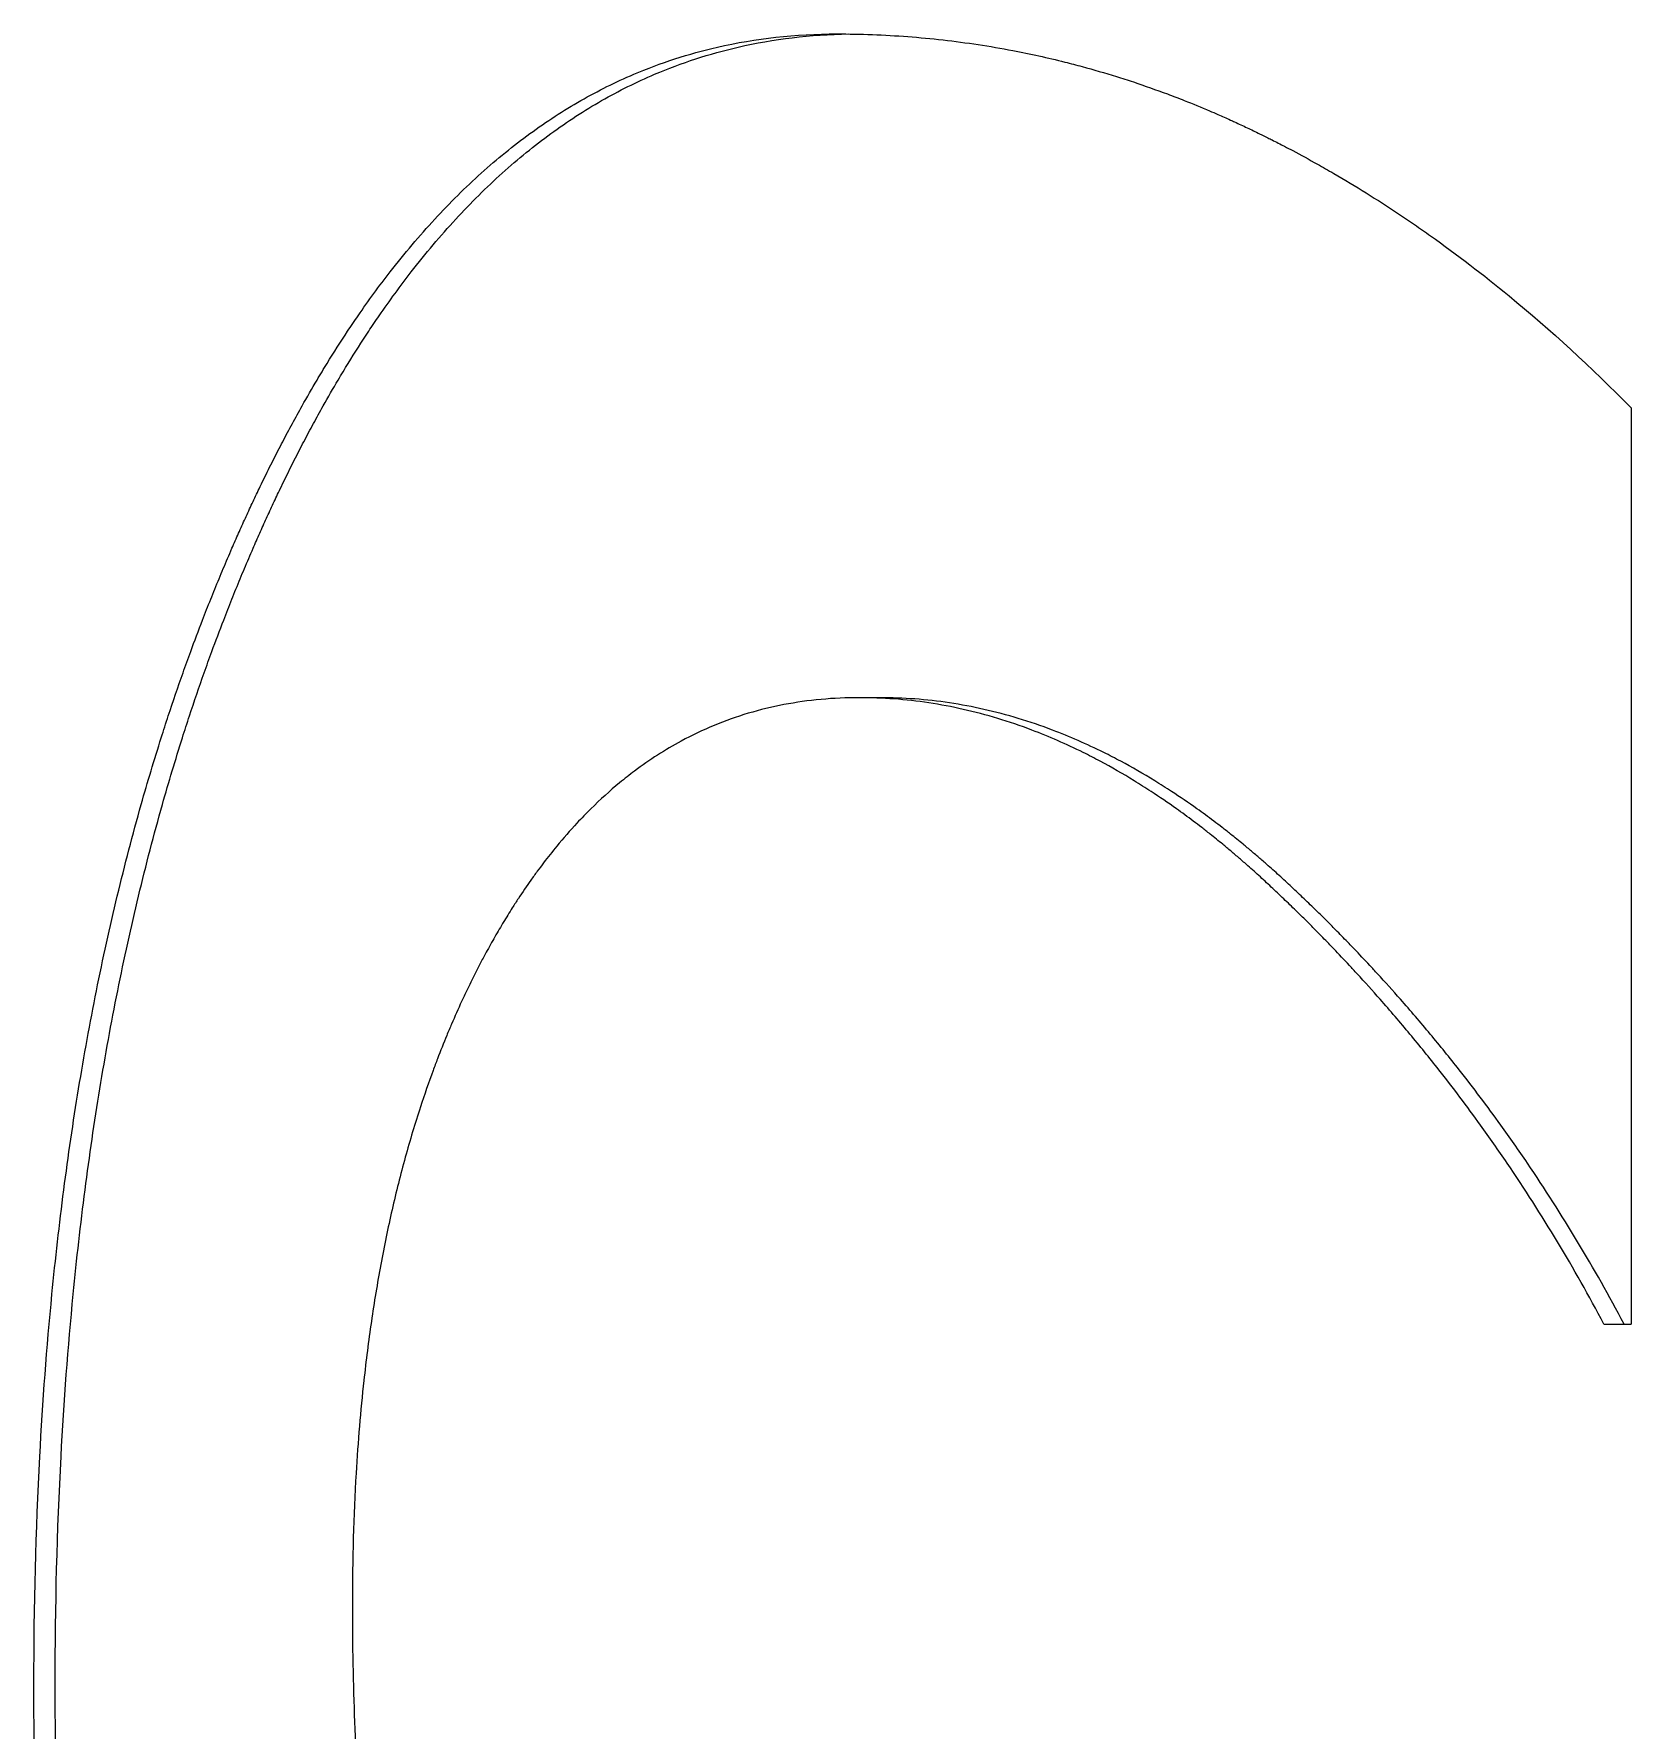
# Model space of a CAD drawing. Header units: millimetres. Extents: x 0 to 8410, y 0 to 5940.
# Drawn here: x 4986.41 to 4987.103, y 2257.993 to 2258.728 of the extents above; entities that cross this region are included whole.
import ezdxf

# ---------------------------------------------------------------- set-up
doc = ezdxf.new("R2010")
doc.units = ezdxf.units.MM
doc.header["$LTSCALE"] = 10
doc.layers.add('가시적인 것(ISO)', color=3, linetype='Continuous', lineweight=5, true_color=0x00ff00)

msp = doc.modelspace()

# ---------------------------------------------------------------- linework, layer by layer
at = {"layer": '가시적인 것(ISO)'}
for p, q in [((4987.10282, 2258.56578), (4987.10282, 2258.1687)), ((4986.77733, 2258.44017), (4986.76836, 2258.44017)), ((4987.09103, 2258.1687), (4987.10282, 2258.1687))]:
    msp.add_line(p, q, dxfattribs=at)
for points, knots in [([(4986.4105, 2258.0127), (4986.4105, 2258.04647), (4986.41135, 2258.07932), (4986.41305, 2258.11127), (4986.41433, 2258.13523), (4986.41608, 2258.15868), (4986.41832, 2258.18161), (4986.41907, 2258.18926), (4986.41987, 2258.19685), (4986.42072, 2258.20438), (4986.42243, 2258.21944), (4986.42435, 2258.23428), (4986.42649, 2258.24889), (4986.42756, 2258.25619), (4986.42869, 2258.26344), (4986.42987, 2258.27063), (4986.43223, 2258.28501), (4986.4348, 2258.29916), (4986.4376, 2258.31309), (4986.43899, 2258.32005), (4986.44045, 2258.32696), (4986.44195, 2258.33381), (4986.44497, 2258.3475), (4986.44821, 2258.36098), (4986.45167, 2258.37422), (4986.4534, 2258.38084), (4986.45518, 2258.38741), (4986.45702, 2258.39391), (4986.45979, 2258.40368), (4986.46268, 2258.41331), (4986.4657, 2258.42282), (4986.4667, 2258.42599), (4986.46772, 2258.42914), (4986.46876, 2258.43228), (4986.47082, 2258.43856), (4986.47295, 2258.44478), (4986.47513, 2258.45095), (4986.47623, 2258.45403), (4986.47733, 2258.4571), (4986.47845, 2258.46016), (4986.48013, 2258.46474), (4986.48184, 2258.46929), (4986.48359, 2258.47381), (4986.48417, 2258.47532), (4986.48476, 2258.47682), (4986.48535, 2258.47832), (4986.48653, 2258.48132), (4986.48772, 2258.4843), (4986.48893, 2258.48727), (4986.48953, 2258.48876), (4986.49014, 2258.49024), (4986.49075, 2258.49171), (4986.49197, 2258.49467), (4986.49321, 2258.49761), (4986.49446, 2258.50054), (4986.49508, 2258.502), (4986.49571, 2258.50346), (4986.49634, 2258.50492), (4986.49729, 2258.5071), (4986.49825, 2258.50928), (4986.49922, 2258.51145), (4986.50018, 2258.51362), (4986.50116, 2258.51578), (4986.50214, 2258.51793), (4986.50312, 2258.52008), (4986.50412, 2258.52223), (4986.50511, 2258.52436), (4986.50611, 2258.52649), (4986.50711, 2258.52861), (4986.50812, 2258.5307), (4986.50946, 2258.5335), (4986.51081, 2258.53627), (4986.51217, 2258.539), (4986.51285, 2258.54037), (4986.51353, 2258.54173), (4986.51422, 2258.54309), (4986.51558, 2258.54579), (4986.51696, 2258.54847), (4986.51835, 2258.55112), (4986.51904, 2258.55244), (4986.51973, 2258.55376), (4986.52043, 2258.55507), (4986.52183, 2258.55769), (4986.52323, 2258.56027), (4986.52464, 2258.56283), (4986.52535, 2258.56411), (4986.52605, 2258.56538), (4986.52676, 2258.56665), (4986.52889, 2258.57044), (4986.53104, 2258.57417), (4986.53321, 2258.57783), (4986.53466, 2258.58027), (4986.53612, 2258.58268), (4986.53758, 2258.58506), (4986.54051, 2258.58982), (4986.54348, 2258.59446), (4986.54648, 2258.59898), (4986.54798, 2258.60124), (4986.54948, 2258.60347), (4986.551, 2258.60567), (4986.55556, 2258.61228), (4986.56019, 2258.61861), (4986.56491, 2258.62468), (4986.56805, 2258.62873), (4986.57123, 2258.63266), (4986.57445, 2258.63646), (4986.58089, 2258.64408), (4986.58747, 2258.65122), (4986.5942, 2258.65788), (4986.59757, 2258.66122), (4986.60097, 2258.66443), (4986.60441, 2258.66752), (4986.61129, 2258.67371), (4986.61833, 2258.67942), (4986.62551, 2258.68466), (4986.62911, 2258.68728), (4986.63274, 2258.68978), (4986.63641, 2258.69216), (4986.64375, 2258.69692), (4986.65125, 2258.7012), (4986.6589, 2258.70501), (4986.66273, 2258.70691), (4986.66659, 2258.7087), (4986.6705, 2258.71036), (4986.68222, 2258.71536), (4986.6943, 2258.71929), (4986.70675, 2258.72214), (4986.72334, 2258.72595), (4986.7406, 2258.72786), (4986.75853, 2258.72786)], [0, 0, 0, 0, 0.166667, 0.166667, 0.166667, 0.291667, 0.291667, 0.291667, 0.333333, 0.333333, 0.333333, 0.416667, 0.416667, 0.416667, 0.458333, 0.458333, 0.458333, 0.541667, 0.541667, 0.541667, 0.583333, 0.583333, 0.583333, 0.666667, 0.666667, 0.666667, 0.708333, 0.708333, 0.708333, 0.770833, 0.770833, 0.770833, 0.791667, 0.791667, 0.791667, 0.833333, 0.833333, 0.833333, 0.854167, 0.854167, 0.854167, 0.885417, 0.885417, 0.885417, 0.895833, 0.895833, 0.895833, 0.916667, 0.916667, 0.916667, 0.927083, 0.927083, 0.927083, 0.947917, 0.947917, 0.947917, 0.958333, 0.958333, 0.958333, 0.973958, 0.973958, 0.973958, 0.989583, 0.989583, 0.989583, 1.005208, 1.005208, 1.005208, 1.020833, 1.020833, 1.020833, 1.041667, 1.041667, 1.041667, 1.052083, 1.052083, 1.052083, 1.072917, 1.072917, 1.072917, 1.083333, 1.083333, 1.083333, 1.104167, 1.104167, 1.104167, 1.114583, 1.114583, 1.114583, 1.145833, 1.145833, 1.145833, 1.166667, 1.166667, 1.166667, 1.208333, 1.208333, 1.208333, 1.229167, 1.229167, 1.229167, 1.291667, 1.291667, 1.291667, 1.333333, 1.333333, 1.333333, 1.416667, 1.416667, 1.416667, 1.458333, 1.458333, 1.458333, 1.541667, 1.541667, 1.541667, 1.583333, 1.583333, 1.583333, 1.666667, 1.666667, 1.666667, 1.708333, 1.708333, 1.708333, 1.833333, 1.833333, 1.833333, 2, 2, 2, 2]), ([(4986.41972, 2258.0127), (4986.41972, 2258.04647), (4986.42056, 2258.07932), (4986.42227, 2258.11127), (4986.42354, 2258.13523), (4986.4253, 2258.15868), (4986.42754, 2258.18161), (4986.42828, 2258.18926), (4986.42908, 2258.19685), (4986.42993, 2258.20438), (4986.43164, 2258.21944), (4986.43356, 2258.23428), (4986.4357, 2258.24889), (4986.43677, 2258.25619), (4986.4379, 2258.26344), (4986.43907, 2258.27063), (4986.44143, 2258.28501), (4986.444, 2258.29916), (4986.4468, 2258.31309), (4986.44819, 2258.32005), (4986.44964, 2258.32696), (4986.45115, 2258.33381), (4986.45416, 2258.3475), (4986.4574, 2258.36098), (4986.46086, 2258.37422), (4986.46259, 2258.38084), (4986.46437, 2258.38741), (4986.46621, 2258.39391), (4986.46897, 2258.40368), (4986.47186, 2258.41331), (4986.47488, 2258.42282), (4986.47588, 2258.42599), (4986.4769, 2258.42914), (4986.47793, 2258.43228), (4986.48, 2258.43856), (4986.48213, 2258.44478), (4986.48431, 2258.45095), (4986.4854, 2258.45403), (4986.4865, 2258.4571), (4986.48762, 2258.46016), (4986.4893, 2258.46474), (4986.49101, 2258.46929), (4986.49276, 2258.47381), (4986.49334, 2258.47532), (4986.49393, 2258.47682), (4986.49451, 2258.47832), (4986.49569, 2258.48132), (4986.49688, 2258.4843), (4986.49809, 2258.48727), (4986.49869, 2258.48876), (4986.4993, 2258.49024), (4986.49991, 2258.49171), (4986.50113, 2258.49467), (4986.50237, 2258.49761), (4986.50362, 2258.50054), (4986.50424, 2258.502), (4986.50487, 2258.50346), (4986.5055, 2258.50492), (4986.50645, 2258.5071), (4986.50741, 2258.50928), (4986.50838, 2258.51145), (4986.50934, 2258.51362), (4986.51031, 2258.51578), (4986.5113, 2258.51793), (4986.51228, 2258.52008), (4986.51327, 2258.52223), (4986.51427, 2258.52436), (4986.51526, 2258.52649), (4986.51626, 2258.52861), (4986.51727, 2258.5307), (4986.51861, 2258.5335), (4986.51996, 2258.53627), (4986.52132, 2258.539), (4986.522, 2258.54037), (4986.52268, 2258.54173), (4986.52336, 2258.54309), (4986.52473, 2258.54579), (4986.52611, 2258.54847), (4986.52749, 2258.55112), (4986.52818, 2258.55244), (4986.52888, 2258.55376), (4986.52957, 2258.55507), (4986.53097, 2258.55769), (4986.53237, 2258.56027), (4986.53378, 2258.56283), (4986.53449, 2258.56411), (4986.53519, 2258.56538), (4986.5359, 2258.56665), (4986.53803, 2258.57044), (4986.54018, 2258.57417), (4986.54235, 2258.57783), (4986.54379, 2258.58027), (4986.54525, 2258.58268), (4986.54671, 2258.58506), (4986.54964, 2258.58982), (4986.5526, 2258.59446), (4986.5556, 2258.59898), (4986.5571, 2258.60124), (4986.55861, 2258.60347), (4986.56012, 2258.60567), (4986.56468, 2258.61228), (4986.56931, 2258.61861), (4986.57402, 2258.62468), (4986.57716, 2258.62873), (4986.58034, 2258.63266), (4986.58356, 2258.63646), (4986.58999, 2258.64408), (4986.59657, 2258.65122), (4986.60329, 2258.65788), (4986.60666, 2258.66122), (4986.61006, 2258.66443), (4986.6135, 2258.66752), (4986.62037, 2258.67371), (4986.6274, 2258.67942), (4986.63458, 2258.68466), (4986.63817, 2258.68728), (4986.6418, 2258.68978), (4986.64547, 2258.69216), (4986.65281, 2258.69692), (4986.6603, 2258.7012), (4986.66795, 2258.70501), (4986.67177, 2258.70691), (4986.67564, 2258.7087), (4986.67954, 2258.71036), (4986.69125, 2258.71536), (4986.70332, 2258.71929), (4986.71576, 2258.72214), (4986.73113, 2258.72567), (4986.74706, 2258.72757), (4986.76358, 2258.72783)], [0, 0, 0, 0, 0.166667, 0.166667, 0.166667, 0.291667, 0.291667, 0.291667, 0.333333, 0.333333, 0.333333, 0.416667, 0.416667, 0.416667, 0.458333, 0.458333, 0.458333, 0.541667, 0.541667, 0.541667, 0.583333, 0.583333, 0.583333, 0.666667, 0.666667, 0.666667, 0.708333, 0.708333, 0.708333, 0.770833, 0.770833, 0.770833, 0.791667, 0.791667, 0.791667, 0.833333, 0.833333, 0.833333, 0.854167, 0.854167, 0.854167, 0.885417, 0.885417, 0.885417, 0.895833, 0.895833, 0.895833, 0.916667, 0.916667, 0.916667, 0.927083, 0.927083, 0.927083, 0.947917, 0.947917, 0.947917, 0.958333, 0.958333, 0.958333, 0.973958, 0.973958, 0.973958, 0.989583, 0.989583, 0.989583, 1.005208, 1.005208, 1.005208, 1.020833, 1.020833, 1.020833, 1.041667, 1.041667, 1.041667, 1.052083, 1.052083, 1.052083, 1.072917, 1.072917, 1.072917, 1.083333, 1.083333, 1.083333, 1.104167, 1.104167, 1.104167, 1.114583, 1.114583, 1.114583, 1.145833, 1.145833, 1.145833, 1.166667, 1.166667, 1.166667, 1.208333, 1.208333, 1.208333, 1.229167, 1.229167, 1.229167, 1.291667, 1.291667, 1.291667, 1.333333, 1.333333, 1.333333, 1.416667, 1.416667, 1.416667, 1.458333, 1.458333, 1.458333, 1.541667, 1.541667, 1.541667, 1.583333, 1.583333, 1.583333, 1.666667, 1.666667, 1.666667, 1.708333, 1.708333, 1.708333, 1.833333, 1.833333, 1.833333, 1.98777, 1.98777, 1.98777, 1.98777]), ([(4986.75853, 2258.72786), (4986.76884, 2258.72786), (4986.7791, 2258.72747), (4986.7893, 2258.7267), (4986.79951, 2258.72593), (4986.80967, 2258.72478), (4986.81977, 2258.72324), (4986.82482, 2258.72247), (4986.82985, 2258.72161), (4986.83488, 2258.72065), (4986.84241, 2258.7192), (4986.84992, 2258.71755), (4986.85739, 2258.71567), (4986.85988, 2258.71505), (4986.86236, 2258.7144), (4986.86485, 2258.71372), (4986.86981, 2258.71238), (4986.87476, 2258.71094), (4986.8797, 2258.7094), (4986.88217, 2258.70863), (4986.88463, 2258.70784), (4986.88709, 2258.70702), (4986.89202, 2258.70538), (4986.89692, 2258.70365), (4986.90181, 2258.70183), (4986.90426, 2258.70091), (4986.9067, 2258.69998), (4986.90914, 2258.69902), (4986.91279, 2258.69757), (4986.91644, 2258.69608), (4986.92008, 2258.69453), (4986.92129, 2258.69401), (4986.9225, 2258.69349), (4986.92372, 2258.69296), (4986.92553, 2258.69217), (4986.92735, 2258.69136), (4986.92916, 2258.69054), (4986.92976, 2258.69027), (4986.93037, 2258.68999), (4986.93097, 2258.68971), (4986.93187, 2258.6893), (4986.93278, 2258.68888), (4986.93368, 2258.68846), (4986.93459, 2258.68804), (4986.93549, 2258.68761), (4986.93639, 2258.68719), (4986.9373, 2258.68676), (4986.9382, 2258.68633), (4986.9391, 2258.68589), (4986.94, 2258.68546), (4986.9409, 2258.68502), (4986.9418, 2258.68458), (4986.943, 2258.68399), (4986.9442, 2258.6834), (4986.9454, 2258.6828), (4986.946, 2258.6825), (4986.9466, 2258.6822), (4986.9472, 2258.6819), (4986.94899, 2258.68099), (4986.95079, 2258.68007), (4986.95258, 2258.67914), (4986.95377, 2258.67852), (4986.95496, 2258.6779), (4986.95615, 2258.67727), (4986.95973, 2258.67537), (4986.96329, 2258.67343), (4986.96684, 2258.67144), (4986.96921, 2258.67011), (4986.97157, 2258.66876), (4986.97393, 2258.66739), (4986.97865, 2258.66465), (4986.98334, 2258.66182), (4986.98802, 2258.65891), (4986.99036, 2258.65745), (4986.99269, 2258.65597), (4986.99502, 2258.65447), (4986.99968, 2258.65147), (4987.00432, 2258.64838), (4987.00894, 2258.64521), (4987.01124, 2258.64362), (4987.01355, 2258.64201), (4987.01585, 2258.64038), (4987.02734, 2258.63223), (4987.0387, 2258.62353), (4987.04994, 2258.61429), (4987.06791, 2258.59951), (4987.08554, 2258.58334), (4987.10282, 2258.56578)], [0, 0, 0, 0, 0.166667, 0.166667, 0.166667, 0.333333, 0.333333, 0.333333, 0.416667, 0.416667, 0.416667, 0.541667, 0.541667, 0.541667, 0.583333, 0.583333, 0.583333, 0.666667, 0.666667, 0.666667, 0.708333, 0.708333, 0.708333, 0.791667, 0.791667, 0.791667, 0.833333, 0.833333, 0.833333, 0.895833, 0.895833, 0.895833, 0.916667, 0.916667, 0.916667, 0.947917, 0.947917, 0.947917, 0.958333, 0.958333, 0.958333, 0.973958, 0.973958, 0.973958, 0.989583, 0.989583, 0.989583, 1.005208, 1.005208, 1.005208, 1.020833, 1.020833, 1.020833, 1.041667, 1.041667, 1.041667, 1.052083, 1.052083, 1.052083, 1.083333, 1.083333, 1.083333, 1.104167, 1.104167, 1.104167, 1.166667, 1.166667, 1.166667, 1.208333, 1.208333, 1.208333, 1.291667, 1.291667, 1.291667, 1.333333, 1.333333, 1.333333, 1.416667, 1.416667, 1.416667, 1.458333, 1.458333, 1.458333, 1.666667, 1.666667, 1.666667, 2, 2, 2, 2]), ([(4986.76836, 2258.44017), (4986.75703, 2258.44017), (4986.74612, 2258.43917), (4986.73561, 2258.43716), (4986.72511, 2258.43516), (4986.71502, 2258.43215), (4986.70533, 2258.42813), (4986.70049, 2258.42612), (4986.69574, 2258.42387), (4986.6911, 2258.42136), (4986.68413, 2258.41759), (4986.67738, 2258.41327), (4986.67085, 2258.40837), (4986.66867, 2258.40674), (4986.66652, 2258.40505), (4986.66439, 2258.40329), (4986.66013, 2258.39978), (4986.65597, 2258.39602), (4986.65191, 2258.392), (4986.64988, 2258.39), (4986.64787, 2258.38793), (4986.64588, 2258.38579), (4986.64291, 2258.38259), (4986.63998, 2258.37925), (4986.63711, 2258.37577), (4986.63615, 2258.37461), (4986.6352, 2258.37344), (4986.63426, 2258.37224), (4986.63237, 2258.36986), (4986.6305, 2258.36741), (4986.62865, 2258.36491), (4986.62773, 2258.36365), (4986.62682, 2258.36238), (4986.6259, 2258.36109), (4986.62408, 2258.35852), (4986.62229, 2258.35589), (4986.62051, 2258.35319), (4986.61962, 2258.35184), (4986.61874, 2258.35048), (4986.61787, 2258.3491), (4986.61655, 2258.34703), (4986.61525, 2258.34492), (4986.61397, 2258.34278), (4986.61354, 2258.34207), (4986.61311, 2258.34135), (4986.61268, 2258.34063), (4986.61204, 2258.33955), (4986.61141, 2258.33846), (4986.61077, 2258.33736), (4986.61014, 2258.33626), (4986.60951, 2258.33515), (4986.60888, 2258.33403), (4986.60826, 2258.33292), (4986.60763, 2258.33179), (4986.60701, 2258.33066), (4986.60639, 2258.32952), (4986.60578, 2258.32839), (4986.60517, 2258.32724), (4986.60436, 2258.32572), (4986.60356, 2258.32418), (4986.60276, 2258.32264), (4986.60237, 2258.32186), (4986.60197, 2258.32109), (4986.60158, 2258.32031), (4986.6004, 2258.31798), (4986.59924, 2258.31563), (4986.59811, 2258.31325), (4986.59735, 2258.31167), (4986.5966, 2258.31007), (4986.59586, 2258.30847), (4986.59438, 2258.30526), (4986.59293, 2258.30202), (4986.59153, 2258.29873), (4986.59082, 2258.29709), (4986.59012, 2258.29544), (4986.58944, 2258.29377), (4986.58806, 2258.29045), (4986.58672, 2258.28708), (4986.58542, 2258.28368), (4986.58477, 2258.28198), (4986.58413, 2258.28027), (4986.58349, 2258.27855), (4986.58159, 2258.27338), (4986.57977, 2258.26813), (4986.57802, 2258.26279), (4986.57686, 2258.25923), (4986.57573, 2258.25563), (4986.57464, 2258.25199), (4986.57245, 2258.24471), (4986.5704, 2258.23727), (4986.56849, 2258.22968), (4986.56754, 2258.22589), (4986.56662, 2258.22205), (4986.56574, 2258.21817), (4986.56396, 2258.21043), (4986.56233, 2258.20252), (4986.56084, 2258.19445), (4986.56009, 2258.19042), (4986.55937, 2258.18635), (4986.5587, 2258.18224), (4986.55734, 2258.17402), (4986.55611, 2258.16564), (4986.55503, 2258.15711), (4986.55449, 2258.15284), (4986.55398, 2258.14853), (4986.5535, 2258.14419), (4986.55208, 2258.13115), (4986.55096, 2258.11776), (4986.55015, 2258.10401), (4986.54907, 2258.08568), (4986.54852, 2258.06673), (4986.54852, 2258.04714)], [0, 0, 0, 0, 0.166667, 0.166667, 0.166667, 0.333333, 0.333333, 0.333333, 0.416667, 0.416667, 0.416667, 0.541667, 0.541667, 0.541667, 0.583333, 0.583333, 0.583333, 0.666667, 0.666667, 0.666667, 0.708333, 0.708333, 0.708333, 0.770833, 0.770833, 0.770833, 0.791667, 0.791667, 0.791667, 0.833333, 0.833333, 0.833333, 0.854167, 0.854167, 0.854167, 0.895833, 0.895833, 0.895833, 0.916667, 0.916667, 0.916667, 0.947917, 0.947917, 0.947917, 0.958333, 0.958333, 0.958333, 0.973958, 0.973958, 0.973958, 0.989583, 0.989583, 0.989583, 1.005208, 1.005208, 1.005208, 1.020833, 1.020833, 1.020833, 1.041667, 1.041667, 1.041667, 1.052083, 1.052083, 1.052083, 1.083333, 1.083333, 1.083333, 1.104167, 1.104167, 1.104167, 1.145833, 1.145833, 1.145833, 1.166667, 1.166667, 1.166667, 1.208333, 1.208333, 1.208333, 1.229167, 1.229167, 1.229167, 1.291667, 1.291667, 1.291667, 1.333333, 1.333333, 1.333333, 1.416667, 1.416667, 1.416667, 1.458333, 1.458333, 1.458333, 1.541667, 1.541667, 1.541667, 1.583333, 1.583333, 1.583333, 1.666667, 1.666667, 1.666667, 1.708333, 1.708333, 1.708333, 1.833333, 1.833333, 1.833333, 2, 2, 2, 2]), ([(4987.09103, 2258.1687), (4987.0846, 2258.18086), (4987.07788, 2258.19275), (4987.07089, 2258.20438), (4987.06389, 2258.21601), (4987.05662, 2258.22738), (4987.04907, 2258.23848), (4987.0453, 2258.24403), (4987.04146, 2258.24952), (4987.03755, 2258.25494), (4987.03169, 2258.26307), (4987.02567, 2258.27106), (4987.0195, 2258.27889), (4987.01745, 2258.28151), (4987.01537, 2258.2841), (4987.01328, 2258.28668), (4987.00911, 2258.29184), (4987.00486, 2258.29693), (4987.00055, 2258.30196), (4986.9984, 2258.30447), (4986.99623, 2258.30697), (4986.99404, 2258.30945), (4986.99076, 2258.31317), (4986.98744, 2258.31686), (4986.98408, 2258.32051), (4986.98297, 2258.32172), (4986.98184, 2258.32293), (4986.98072, 2258.32414), (4986.97847, 2258.32656), (4986.9762, 2258.32895), (4986.97391, 2258.33134), (4986.97277, 2258.33253), (4986.97162, 2258.33372), (4986.97047, 2258.3349), (4986.96875, 2258.33667), (4986.96701, 2258.33844), (4986.96527, 2258.34019), (4986.96469, 2258.34078), (4986.96411, 2258.34136), (4986.96352, 2258.34195), (4986.96236, 2258.34311), (4986.96119, 2258.34428), (4986.96001, 2258.34543), (4986.95943, 2258.34601), (4986.95884, 2258.34659), (4986.95825, 2258.34717), (4986.95737, 2258.34803), (4986.95648, 2258.3489), (4986.95559, 2258.34976), (4986.9547, 2258.35062), (4986.95381, 2258.35148), (4986.95292, 2258.35233), (4986.95203, 2258.35319), (4986.95114, 2258.35405), (4986.95024, 2258.3549), (4986.94934, 2258.35575), (4986.94844, 2258.3566), (4986.94754, 2258.35745), (4986.94664, 2258.35829), (4986.94574, 2258.35914), (4986.94483, 2258.35998), (4986.94393, 2258.36082), (4986.94302, 2258.36165), (4986.94212, 2258.36248), (4986.94121, 2258.36331), (4986.94031, 2258.36413), (4986.9394, 2258.36494), (4986.9385, 2258.36575), (4986.93759, 2258.36656), (4986.93668, 2258.36736), (4986.93548, 2258.36843), (4986.93427, 2258.36948), (4986.93306, 2258.37052), (4986.93245, 2258.37105), (4986.93185, 2258.37156), (4986.93124, 2258.37208), (4986.93003, 2258.37311), (4986.92882, 2258.37413), (4986.92761, 2258.37514), (4986.927, 2258.37564), (4986.9264, 2258.37615), (4986.92579, 2258.37664), (4986.92397, 2258.37814), (4986.92216, 2258.37961), (4986.92033, 2258.38105), (4986.91912, 2258.38201), (4986.91791, 2258.38296), (4986.91669, 2258.3839), (4986.91426, 2258.38577), (4986.91183, 2258.3876), (4986.90939, 2258.38939), (4986.90818, 2258.39028), (4986.90696, 2258.39116), (4986.90574, 2258.39202), (4986.90209, 2258.39463), (4986.89843, 2258.39712), (4986.89476, 2258.39952), (4986.89232, 2258.40111), (4986.88987, 2258.40266), (4986.88742, 2258.40416), (4986.88253, 2258.40716), (4986.87762, 2258.40997), (4986.87271, 2258.4126), (4986.87025, 2258.41391), (4986.86779, 2258.41518), (4986.86533, 2258.4164), (4986.85795, 2258.42006), (4986.85055, 2258.42329), (4986.84313, 2258.42611), (4986.83818, 2258.42798), (4986.83322, 2258.42967), (4986.82826, 2258.43117), (4986.81834, 2258.43417), (4986.80838, 2258.43642), (4986.7984, 2258.43792), (4986.78841, 2258.43942), (4986.7784, 2258.44017), (4986.76836, 2258.44017)], [0, 0, 0, 0, 0.166667, 0.166667, 0.166667, 0.333333, 0.333333, 0.333333, 0.416667, 0.416667, 0.416667, 0.541667, 0.541667, 0.541667, 0.583333, 0.583333, 0.583333, 0.666667, 0.666667, 0.666667, 0.708333, 0.708333, 0.708333, 0.770833, 0.770833, 0.770833, 0.791667, 0.791667, 0.791667, 0.833333, 0.833333, 0.833333, 0.854167, 0.854167, 0.854167, 0.885417, 0.885417, 0.885417, 0.895833, 0.895833, 0.895833, 0.916667, 0.916667, 0.916667, 0.927083, 0.927083, 0.927083, 0.942708, 0.942708, 0.942708, 0.958333, 0.958333, 0.958333, 0.973958, 0.973958, 0.973958, 0.989583, 0.989583, 0.989583, 1.005208, 1.005208, 1.005208, 1.020833, 1.020833, 1.020833, 1.036458, 1.036458, 1.036458, 1.052083, 1.052083, 1.052083, 1.072917, 1.072917, 1.072917, 1.083333, 1.083333, 1.083333, 1.104167, 1.104167, 1.104167, 1.114583, 1.114583, 1.114583, 1.145833, 1.145833, 1.145833, 1.166667, 1.166667, 1.166667, 1.208333, 1.208333, 1.208333, 1.229167, 1.229167, 1.229167, 1.291667, 1.291667, 1.291667, 1.333333, 1.333333, 1.333333, 1.416667, 1.416667, 1.416667, 1.458333, 1.458333, 1.458333, 1.583333, 1.583333, 1.583333, 1.666667, 1.666667, 1.666667, 1.833333, 1.833333, 1.833333, 2, 2, 2, 2]), ([(4987.09978, 2258.1687), (4987.09335, 2258.18086), (4987.08664, 2258.19275), (4987.07965, 2258.20438), (4987.07266, 2258.21601), (4987.06539, 2258.22738), (4987.05785, 2258.23848), (4987.05408, 2258.24403), (4987.05024, 2258.24952), (4987.04634, 2258.25494), (4987.04048, 2258.26307), (4987.03446, 2258.27106), (4987.0283, 2258.27889), (4987.02625, 2258.28151), (4987.02418, 2258.2841), (4987.02209, 2258.28668), (4987.01791, 2258.29184), (4987.01367, 2258.29693), (4987.00936, 2258.30196), (4987.00721, 2258.30447), (4987.00504, 2258.30697), (4987.00285, 2258.30945), (4986.99958, 2258.31317), (4986.99626, 2258.31686), (4986.99291, 2258.32051), (4986.99179, 2258.32172), (4986.99067, 2258.32293), (4986.98954, 2258.32414), (4986.98729, 2258.32656), (4986.98503, 2258.32895), (4986.98274, 2258.33134), (4986.9816, 2258.33253), (4986.98046, 2258.33372), (4986.97931, 2258.3349), (4986.97758, 2258.33667), (4986.97585, 2258.33844), (4986.97411, 2258.34019), (4986.97353, 2258.34078), (4986.97294, 2258.34136), (4986.97236, 2258.34195), (4986.9712, 2258.34311), (4986.97003, 2258.34428), (4986.96885, 2258.34543), (4986.96827, 2258.34601), (4986.96768, 2258.34659), (4986.96709, 2258.34717), (4986.96621, 2258.34803), (4986.96532, 2258.3489), (4986.96444, 2258.34976), (4986.96355, 2258.35062), (4986.96266, 2258.35148), (4986.96177, 2258.35233), (4986.96088, 2258.35319), (4986.95998, 2258.35405), (4986.95909, 2258.3549), (4986.95819, 2258.35575), (4986.95729, 2258.3566), (4986.95639, 2258.35745), (4986.95549, 2258.35829), (4986.95459, 2258.35914), (4986.95368, 2258.35998), (4986.95278, 2258.36082), (4986.95188, 2258.36165), (4986.95097, 2258.36248), (4986.95007, 2258.36331), (4986.94916, 2258.36413), (4986.94826, 2258.36494), (4986.94735, 2258.36575), (4986.94645, 2258.36656), (4986.94554, 2258.36736), (4986.94433, 2258.36843), (4986.94313, 2258.36948), (4986.94192, 2258.37052), (4986.94131, 2258.37105), (4986.94071, 2258.37156), (4986.9401, 2258.37208), (4986.93889, 2258.37311), (4986.93768, 2258.37413), (4986.93647, 2258.37514), (4986.93587, 2258.37564), (4986.93526, 2258.37615), (4986.93466, 2258.37664), (4986.93284, 2258.37814), (4986.93102, 2258.37961), (4986.9292, 2258.38105), (4986.92799, 2258.38201), (4986.92678, 2258.38296), (4986.92556, 2258.3839), (4986.92313, 2258.38577), (4986.9207, 2258.3876), (4986.91827, 2258.38939), (4986.91705, 2258.39028), (4986.91584, 2258.39116), (4986.91462, 2258.39202), (4986.91097, 2258.39463), (4986.90731, 2258.39712), (4986.90364, 2258.39952), (4986.9012, 2258.40111), (4986.89876, 2258.40266), (4986.89631, 2258.40416), (4986.89142, 2258.40716), (4986.88652, 2258.40997), (4986.88161, 2258.4126), (4986.87915, 2258.41391), (4986.8767, 2258.41518), (4986.87424, 2258.4164), (4986.86686, 2258.42006), (4986.85946, 2258.42329), (4986.85205, 2258.42611), (4986.8471, 2258.42798), (4986.84215, 2258.42967), (4986.83719, 2258.43117), (4986.82728, 2258.43417), (4986.81733, 2258.43642), (4986.80735, 2258.43792), (4986.79737, 2258.43942), (4986.78736, 2258.44017), (4986.77733, 2258.44017)], [0, 0, 0, 0, 0.166667, 0.166667, 0.166667, 0.333333, 0.333333, 0.333333, 0.416667, 0.416667, 0.416667, 0.541667, 0.541667, 0.541667, 0.583333, 0.583333, 0.583333, 0.666667, 0.666667, 0.666667, 0.708333, 0.708333, 0.708333, 0.770833, 0.770833, 0.770833, 0.791667, 0.791667, 0.791667, 0.833333, 0.833333, 0.833333, 0.854167, 0.854167, 0.854167, 0.885417, 0.885417, 0.885417, 0.895833, 0.895833, 0.895833, 0.916667, 0.916667, 0.916667, 0.927083, 0.927083, 0.927083, 0.942708, 0.942708, 0.942708, 0.958333, 0.958333, 0.958333, 0.973958, 0.973958, 0.973958, 0.989583, 0.989583, 0.989583, 1.005208, 1.005208, 1.005208, 1.020833, 1.020833, 1.020833, 1.036458, 1.036458, 1.036458, 1.052083, 1.052083, 1.052083, 1.072917, 1.072917, 1.072917, 1.083333, 1.083333, 1.083333, 1.104167, 1.104167, 1.104167, 1.114583, 1.114583, 1.114583, 1.145833, 1.145833, 1.145833, 1.166667, 1.166667, 1.166667, 1.208333, 1.208333, 1.208333, 1.229167, 1.229167, 1.229167, 1.291667, 1.291667, 1.291667, 1.333333, 1.333333, 1.333333, 1.416667, 1.416667, 1.416667, 1.458333, 1.458333, 1.458333, 1.583333, 1.583333, 1.583333, 1.666667, 1.666667, 1.666667, 1.833333, 1.833333, 1.833333, 2, 2, 2, 2]), ([(4986.54852, 2258.04714), (4986.54852, 2258.02959), (4986.54884, 2258.01262), (4986.54948, 2257.99624), (4986.55012, 2257.97987), (4986.55108, 2257.96408), (4986.55235, 2257.94889), (4986.55299, 2257.94129), (4986.55371, 2257.93384), (4986.55451, 2257.92654), (4986.5557, 2257.91558), (4986.55708, 2257.90496), (4986.55864, 2257.89468), (4986.55916, 2257.89125), (4986.5597, 2257.88785), (4986.56026, 2257.8845), (4986.56138, 2257.87779), (4986.56258, 2257.87123), (4986.56387, 2257.86481), (4986.56451, 2257.8616), (4986.56517, 2257.85843), (4986.56585, 2257.8553), (4986.56687, 2257.8506), (4986.56794, 2257.84598), (4986.56905, 2257.84144), (4986.56943, 2257.83993), (4986.5698, 2257.83843), (4986.57018, 2257.83694), (4986.57095, 2257.83395), (4986.57173, 2257.831), (4986.57253, 2257.82809), (4986.57294, 2257.82663), (4986.57334, 2257.82519), (4986.57375, 2257.82375), (4986.57437, 2257.82159), (4986.575, 2257.81946), (4986.57564, 2257.81734), (4986.57586, 2257.81664), (4986.57607, 2257.81593), (4986.57629, 2257.81523), (4986.57672, 2257.81383), (4986.57716, 2257.81244), (4986.5776, 2257.81106), (4986.57782, 2257.81037), (4986.57805, 2257.80968), (4986.57827, 2257.80899), (4986.57861, 2257.80796), (4986.57895, 2257.80694), (4986.57929, 2257.80592), (4986.57963, 2257.8049), (4986.57997, 2257.80389), (4986.58032, 2257.80288), (4986.58067, 2257.80187), (4986.58102, 2257.80086), (4986.58137, 2257.79986), (4986.58173, 2257.79887), (4986.58208, 2257.79787), (4986.58244, 2257.79688), (4986.5828, 2257.7959), (4986.58316, 2257.79491), (4986.58353, 2257.79394), (4986.58389, 2257.79296), (4986.58426, 2257.79198), (4986.58463, 2257.79101), (4986.585, 2257.79004), (4986.58537, 2257.78908), (4986.58575, 2257.78811), (4986.58612, 2257.78715), (4986.5865, 2257.7862), (4986.58688, 2257.78524), (4986.58739, 2257.78397), (4986.5879, 2257.78271), (4986.58842, 2257.78145), (4986.58868, 2257.78082), (4986.58893, 2257.7802), (4986.58919, 2257.77957), (4986.58972, 2257.77832), (4986.59024, 2257.77708), (4986.59077, 2257.77585), (4986.59104, 2257.77523), (4986.5913, 2257.77462), (4986.59157, 2257.774), (4986.59237, 2257.77217), (4986.59318, 2257.77034), (4986.59401, 2257.76854), (4986.59455, 2257.76733), (4986.59511, 2257.76614), (4986.59567, 2257.76495), (4986.59678, 2257.76257), (4986.59792, 2257.76022), (4986.59907, 2257.7579), (4986.59964, 2257.75675), (4986.60022, 2257.75559), (4986.60081, 2257.75445), (4986.60257, 2257.75102), (4986.60437, 2257.74765), (4986.60621, 2257.74436), (4986.60743, 2257.74216), (4986.60868, 2257.73999), (4986.60994, 2257.73785), (4986.61247, 2257.73357), (4986.61508, 2257.72942), (4986.61776, 2257.72538), (4986.6191, 2257.72336), (4986.62045, 2257.72137), (4986.62183, 2257.71941), (4986.62597, 2257.71353), (4986.63027, 2257.70793), (4986.63475, 2257.70259), (4986.63773, 2257.69903), (4986.64079, 2257.69559), (4986.64393, 2257.69227), (4986.65021, 2257.68563), (4986.6568, 2257.67947), (4986.66371, 2257.67378), (4986.67062, 2257.6681), (4986.67784, 2257.66289), (4986.68539, 2257.65816)], [0, 0, 0, 0, 0.166667, 0.166667, 0.166667, 0.333333, 0.333333, 0.333333, 0.416667, 0.416667, 0.416667, 0.541667, 0.541667, 0.541667, 0.583333, 0.583333, 0.583333, 0.666667, 0.666667, 0.666667, 0.708333, 0.708333, 0.708333, 0.770833, 0.770833, 0.770833, 0.791667, 0.791667, 0.791667, 0.833333, 0.833333, 0.833333, 0.854167, 0.854167, 0.854167, 0.885417, 0.885417, 0.885417, 0.895833, 0.895833, 0.895833, 0.916667, 0.916667, 0.916667, 0.927083, 0.927083, 0.927083, 0.942708, 0.942708, 0.942708, 0.958333, 0.958333, 0.958333, 0.973958, 0.973958, 0.973958, 0.989583, 0.989583, 0.989583, 1.005208, 1.005208, 1.005208, 1.020833, 1.020833, 1.020833, 1.036458, 1.036458, 1.036458, 1.052083, 1.052083, 1.052083, 1.072917, 1.072917, 1.072917, 1.083333, 1.083333, 1.083333, 1.104167, 1.104167, 1.104167, 1.114583, 1.114583, 1.114583, 1.145833, 1.145833, 1.145833, 1.166667, 1.166667, 1.166667, 1.208333, 1.208333, 1.208333, 1.229167, 1.229167, 1.229167, 1.291667, 1.291667, 1.291667, 1.333333, 1.333333, 1.333333, 1.416667, 1.416667, 1.416667, 1.458333, 1.458333, 1.458333, 1.583333, 1.583333, 1.583333, 1.666667, 1.666667, 1.666667, 1.833333, 1.833333, 1.833333, 2, 2, 2, 2]), ([(4986.47413, 2257.56092), (4986.47072, 2257.57015), (4986.46746, 2257.57964), (4986.46432, 2257.5894), (4986.46118, 2257.59915), (4986.45818, 2257.60917), (4986.45531, 2257.61945), (4986.45387, 2257.62459), (4986.45247, 2257.62979), (4986.4511, 2257.63506), (4986.44904, 2257.64297), (4986.44705, 2257.65102), (4986.44514, 2257.65923), (4986.44451, 2257.66196), (4986.44388, 2257.66471), (4986.44326, 2257.66748), (4986.44202, 2257.67301), (4986.44081, 2257.67861), (4986.43963, 2257.68428), (4986.43904, 2257.68711), (4986.43846, 2257.68996), (4986.43789, 2257.69282), (4986.43703, 2257.69712), (4986.43619, 2257.70146), (4986.43537, 2257.70583), (4986.43509, 2257.70729), (4986.43482, 2257.70875), (4986.43455, 2257.71021), (4986.43401, 2257.71314), (4986.43348, 2257.71609), (4986.43295, 2257.71906), (4986.43269, 2257.72054), (4986.43243, 2257.72202), (4986.43217, 2257.72351), (4986.43178, 2257.72575), (4986.4314, 2257.72799), (4986.43102, 2257.73025), (4986.4309, 2257.731), (4986.43077, 2257.73175), (4986.43064, 2257.7325), (4986.43039, 2257.73401), (4986.43015, 2257.73552), (4986.4299, 2257.73704), (4986.42978, 2257.73779), (4986.42965, 2257.73855), (4986.42953, 2257.73931), (4986.42929, 2257.74083), (4986.42904, 2257.74235), (4986.4288, 2257.74388), (4986.42868, 2257.74464), (4986.42856, 2257.74541), (4986.42844, 2257.74617), (4986.42827, 2257.74732), (4986.42809, 2257.74847), (4986.42791, 2257.74963), (4986.42773, 2257.75078), (4986.42756, 2257.75193), (4986.42739, 2257.75309), (4986.42721, 2257.75425), (4986.42704, 2257.75541), (4986.42687, 2257.75657), (4986.42669, 2257.75773), (4986.42652, 2257.7589), (4986.42635, 2257.76007), (4986.42613, 2257.76162), (4986.4259, 2257.76319), (4986.42568, 2257.76475), (4986.42557, 2257.76554), (4986.42546, 2257.76632), (4986.42535, 2257.76711), (4986.42514, 2257.76868), (4986.42492, 2257.77026), (4986.42471, 2257.77184), (4986.4246, 2257.77263), (4986.42449, 2257.77343), (4986.42439, 2257.77422), (4986.42418, 2257.77581), (4986.42397, 2257.7774), (4986.42376, 2257.779), (4986.42366, 2257.7798), (4986.42356, 2257.7806), (4986.42345, 2257.7814), (4986.42315, 2257.7838), (4986.42285, 2257.78622), (4986.42255, 2257.78864), (4986.42236, 2257.79026), (4986.42216, 2257.79188), (4986.42197, 2257.79351), (4986.42159, 2257.79676), (4986.42121, 2257.80004), (4986.42085, 2257.80333), (4986.42067, 2257.80498), (4986.42049, 2257.80663), (4986.42031, 2257.80829), (4986.41978, 2257.81326), (4986.41927, 2257.81828), (4986.41878, 2257.82334), (4986.41846, 2257.82671), (4986.41814, 2257.83011), (4986.41783, 2257.83352), (4986.41722, 2257.84035), (4986.41665, 2257.84726), (4986.41611, 2257.85424), (4986.41584, 2257.85774), (4986.41559, 2257.86125), (4986.41534, 2257.86479), (4986.4141, 2257.88245), (4986.41309, 2257.90062), (4986.41233, 2257.91928), (4986.41111, 2257.94915), (4986.4105, 2257.98029), (4986.4105, 2258.0127)], [0, 0, 0, 0, 0.166667, 0.166667, 0.166667, 0.333333, 0.333333, 0.333333, 0.416667, 0.416667, 0.416667, 0.541667, 0.541667, 0.541667, 0.583333, 0.583333, 0.583333, 0.666667, 0.666667, 0.666667, 0.708333, 0.708333, 0.708333, 0.770833, 0.770833, 0.770833, 0.791667, 0.791667, 0.791667, 0.833333, 0.833333, 0.833333, 0.854167, 0.854167, 0.854167, 0.885417, 0.885417, 0.885417, 0.895833, 0.895833, 0.895833, 0.916667, 0.916667, 0.916667, 0.927083, 0.927083, 0.927083, 0.947917, 0.947917, 0.947917, 0.958333, 0.958333, 0.958333, 0.973958, 0.973958, 0.973958, 0.989583, 0.989583, 0.989583, 1.005208, 1.005208, 1.005208, 1.020833, 1.020833, 1.020833, 1.041667, 1.041667, 1.041667, 1.052083, 1.052083, 1.052083, 1.072917, 1.072917, 1.072917, 1.083333, 1.083333, 1.083333, 1.104167, 1.104167, 1.104167, 1.114583, 1.114583, 1.114583, 1.145833, 1.145833, 1.145833, 1.166667, 1.166667, 1.166667, 1.208333, 1.208333, 1.208333, 1.229167, 1.229167, 1.229167, 1.291667, 1.291667, 1.291667, 1.333333, 1.333333, 1.333333, 1.416667, 1.416667, 1.416667, 1.458333, 1.458333, 1.458333, 1.666667, 1.666667, 1.666667, 2, 2, 2, 2]), ([(4986.4833, 2257.56092), (4986.4799, 2257.57015), (4986.47664, 2257.57964), (4986.4735, 2257.5894), (4986.47037, 2257.59915), (4986.46737, 2257.60917), (4986.46449, 2257.61945), (4986.46306, 2257.62459), (4986.46166, 2257.62979), (4986.46029, 2257.63506), (4986.45823, 2257.64297), (4986.45625, 2257.65102), (4986.45434, 2257.65923), (4986.4537, 2257.66196), (4986.45307, 2257.66471), (4986.45245, 2257.66748), (4986.45121, 2257.67301), (4986.45, 2257.67861), (4986.44883, 2257.68428), (4986.44824, 2257.68711), (4986.44766, 2257.68996), (4986.44709, 2257.69282), (4986.44623, 2257.69712), (4986.44539, 2257.70146), (4986.44457, 2257.70583), (4986.44429, 2257.70729), (4986.44402, 2257.70875), (4986.44375, 2257.71021), (4986.44321, 2257.71314), (4986.44268, 2257.71609), (4986.44215, 2257.71906), (4986.44189, 2257.72054), (4986.44163, 2257.72202), (4986.44137, 2257.72351), (4986.44099, 2257.72575), (4986.4406, 2257.72799), (4986.44023, 2257.73025), (4986.4401, 2257.731), (4986.43997, 2257.73175), (4986.43985, 2257.7325), (4986.4396, 2257.73401), (4986.43935, 2257.73552), (4986.4391, 2257.73704), (4986.43898, 2257.73779), (4986.43886, 2257.73855), (4986.43874, 2257.73931), (4986.43849, 2257.74083), (4986.43825, 2257.74235), (4986.43801, 2257.74388), (4986.43789, 2257.74464), (4986.43777, 2257.74541), (4986.43765, 2257.74617), (4986.43747, 2257.74732), (4986.43729, 2257.74847), (4986.43712, 2257.74963), (4986.43694, 2257.75078), (4986.43677, 2257.75193), (4986.43659, 2257.75309), (4986.43642, 2257.75425), (4986.43624, 2257.75541), (4986.43607, 2257.75657), (4986.4359, 2257.75773), (4986.43573, 2257.7589), (4986.43556, 2257.76007), (4986.43534, 2257.76162), (4986.43511, 2257.76319), (4986.43489, 2257.76475), (4986.43478, 2257.76554), (4986.43467, 2257.76632), (4986.43456, 2257.76711), (4986.43434, 2257.76868), (4986.43413, 2257.77026), (4986.43392, 2257.77184), (4986.43381, 2257.77263), (4986.4337, 2257.77343), (4986.4336, 2257.77422), (4986.43339, 2257.77581), (4986.43318, 2257.7774), (4986.43297, 2257.779), (4986.43287, 2257.7798), (4986.43277, 2257.7806), (4986.43266, 2257.7814), (4986.43236, 2257.7838), (4986.43206, 2257.78622), (4986.43176, 2257.78864), (4986.43157, 2257.79026), (4986.43137, 2257.79188), (4986.43118, 2257.79351), (4986.4308, 2257.79676), (4986.43043, 2257.80004), (4986.43006, 2257.80333), (4986.42988, 2257.80498), (4986.4297, 2257.80663), (4986.42952, 2257.80829), (4986.42899, 2257.81326), (4986.42848, 2257.81828), (4986.42799, 2257.82334), (4986.42767, 2257.82671), (4986.42735, 2257.83011), (4986.42705, 2257.83352), (4986.42644, 2257.84035), (4986.42586, 2257.84726), (4986.42533, 2257.85424), (4986.42506, 2257.85774), (4986.4248, 2257.86125), (4986.42455, 2257.86479), (4986.42331, 2257.88245), (4986.42231, 2257.90062), (4986.42155, 2257.91928), (4986.42033, 2257.94915), (4986.41972, 2257.98029), (4986.41972, 2258.0127)], [0, 0, 0, 0, 0.166667, 0.166667, 0.166667, 0.333333, 0.333333, 0.333333, 0.416667, 0.416667, 0.416667, 0.541667, 0.541667, 0.541667, 0.583333, 0.583333, 0.583333, 0.666667, 0.666667, 0.666667, 0.708333, 0.708333, 0.708333, 0.770833, 0.770833, 0.770833, 0.791667, 0.791667, 0.791667, 0.833333, 0.833333, 0.833333, 0.854167, 0.854167, 0.854167, 0.885417, 0.885417, 0.885417, 0.895833, 0.895833, 0.895833, 0.916667, 0.916667, 0.916667, 0.927083, 0.927083, 0.927083, 0.947917, 0.947917, 0.947917, 0.958333, 0.958333, 0.958333, 0.973958, 0.973958, 0.973958, 0.989583, 0.989583, 0.989583, 1.005208, 1.005208, 1.005208, 1.020833, 1.020833, 1.020833, 1.041667, 1.041667, 1.041667, 1.052083, 1.052083, 1.052083, 1.072917, 1.072917, 1.072917, 1.083333, 1.083333, 1.083333, 1.104167, 1.104167, 1.104167, 1.114583, 1.114583, 1.114583, 1.145833, 1.145833, 1.145833, 1.166667, 1.166667, 1.166667, 1.208333, 1.208333, 1.208333, 1.229167, 1.229167, 1.229167, 1.291667, 1.291667, 1.291667, 1.333333, 1.333333, 1.333333, 1.416667, 1.416667, 1.416667, 1.458333, 1.458333, 1.458333, 1.666667, 1.666667, 1.666667, 2, 2, 2, 2])]:
    msp.add_open_spline(points, degree=3, knots=knots, dxfattribs=at)

doc.saveas('drawing.dxf')
